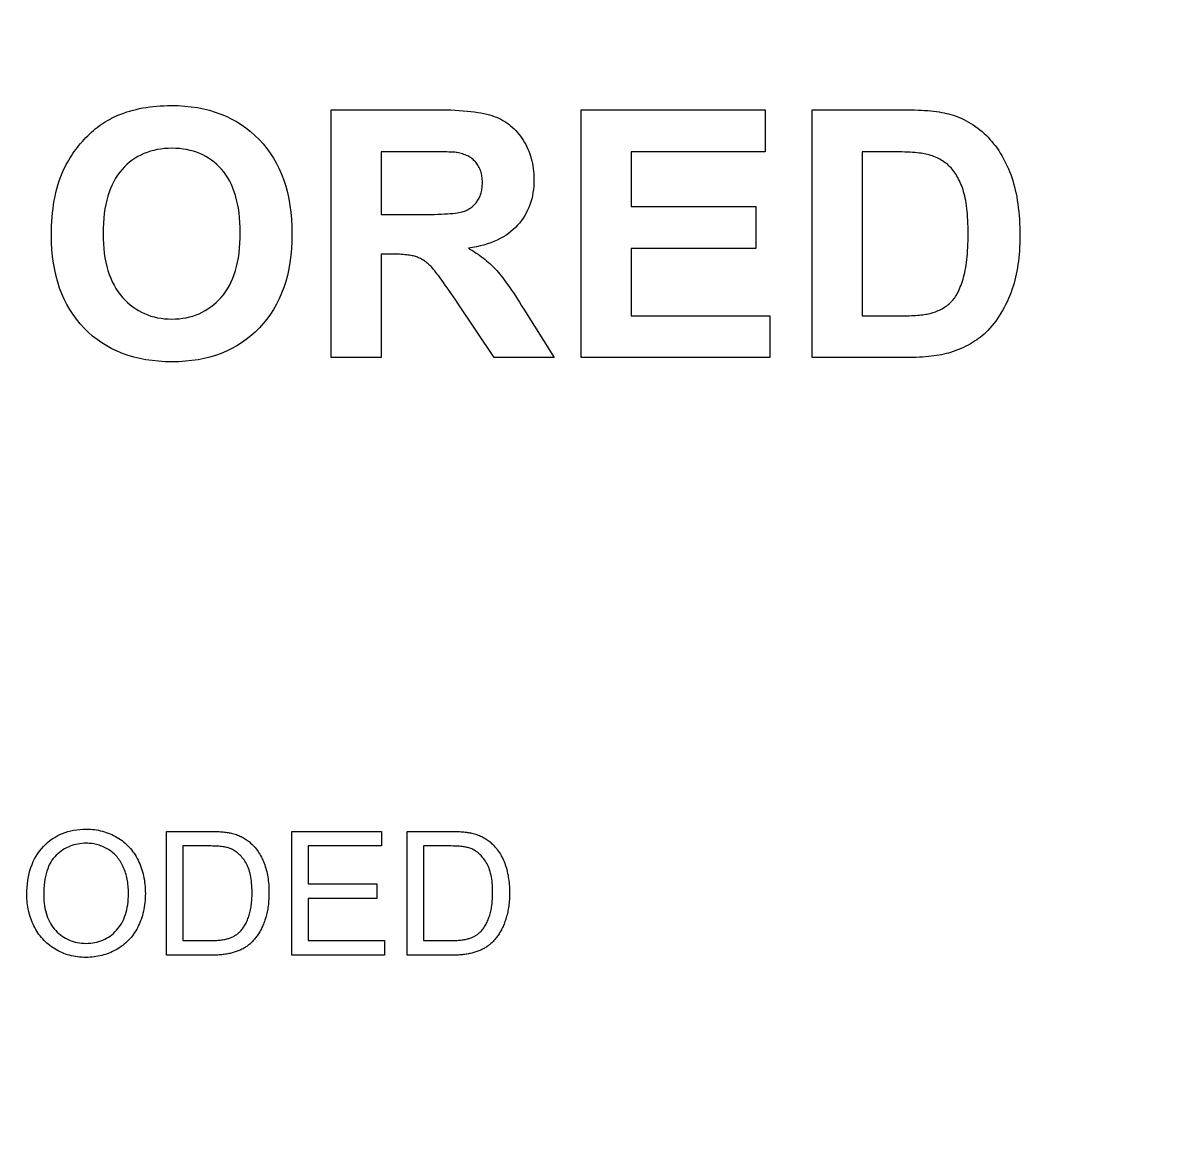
# Model space of a CAD drawing. Header units: millimetres. Extents: x -47 to 47, y -47 to 53.
# Drawn here: x 7.66 to 21.65, y -6.83 to 6.55 of the extents above; entities that cross this region are included whole.
import ezdxf

# ---------------------------------------------------------------- set-up
doc = ezdxf.new("R2010")
doc.units = ezdxf.units.MM
for name, color, linetype in [('GROOVE_REFERENCE_DO_NOT_MARK', 9, 'CONTINUOUS'), ('LASER_MARK', 1, 'CONTINUOUS'), ('PART_OUTLINE_REFERENCE_DO_NOT_MARK', 8, 'CONTINUOUS')]:
    doc.layers.add(name, color=color, linetype=linetype)

msp = doc.modelspace()

# ---------------------------------------------------------------- linework, layer by layer
at = {"layer": 'GROOVE_REFERENCE_DO_NOT_MARK'}
for radius in [35.55, 31.95]:
    msp.add_circle((0, 0), radius, dxfattribs=at)
at = {"layer": 'LASER_MARK'}
for points in [[(8.00625, 3.981543), (8.006787, 4.038388), (8.008397, 4.09408), (8.011081, 4.148618), (8.014838, 4.202002), (8.019668, 4.254233), (8.025572, 4.30531), (8.03255, 4.355234), (8.040601, 4.404004), (8.049725, 4.45162), (8.059923, 4.498083), (8.071194, 4.543393), (8.083539, 4.587549), (8.096957, 4.630551), (8.111449, 4.6724), (8.127014, 4.713095), (8.143652, 4.752637), (8.156762, 4.781163), (8.170457, 4.809322), (8.184736, 4.837111), (8.1996, 4.864532), (8.215049, 4.891585), (8.231083, 4.918269), (8.247701, 4.944585), (8.264905, 4.970532), (8.282693, 4.996111), (8.301066, 5.021321), (8.320024, 5.046163), (8.339566, 5.070636), (8.359693, 5.094741), (8.380405, 5.118477), (8.401702, 5.141845), (8.423584, 5.164844), (8.44589, 5.18729), (8.468461, 5.209), (8.491296, 5.229972), (8.514395, 5.250208), (8.537759, 5.269706), (8.561387, 5.288467), (8.585279, 5.306492), (8.609436, 5.323779), (8.633857, 5.34033), (8.658543, 5.356143), (8.683492, 5.37122), (8.708707, 5.385559), (8.734185, 5.399162), (8.759928, 5.412027), (8.785935, 5.424155), (8.812207, 5.435547), (8.847663, 5.44995), (8.883792, 5.463425), (8.920594, 5.47597), (8.958069, 5.487585), (8.996217, 5.498272), (9.035037, 5.508029), (9.074531, 5.516857), (9.114697, 5.524756), (9.155537, 5.531725), (9.197049, 5.537766), (9.239234, 5.542876), (9.282092, 5.547058), (9.325623, 5.550311), (9.369827, 5.552634), (9.414704, 5.554028), (9.460254, 5.554492), (9.542273, 5.552882), (9.622218, 5.548051), (9.700087, 5.540001), (9.775882, 5.528729), (9.849602, 5.514238), (9.921247, 5.496526), (9.990817, 5.475593), (10.058313, 5.45144), (10.123734, 5.424067), (10.18708, 5.393474), (10.248351, 5.35966), (10.307547, 5.322626), (10.364668, 5.282371), (10.419715, 5.238896), (10.472687, 5.192201), (10.523584, 5.142285), (10.571885, 5.089502), (10.617071, 5.034203), (10.65914, 4.976388), (10.698093, 4.916058), (10.733929, 4.853213), (10.76665, 4.787852), (10.796254, 4.719976), (10.822742, 4.649585), (10.846113, 4.576678), (10.866369, 4.501256), (10.883508, 4.423318), (10.897531, 4.342865), (10.908438, 4.259896), (10.916228, 4.174413), (10.920903, 4.086413), (10.922461, 3.995898), (10.920915, 3.906133), (10.916277, 3.818842), (10.908546, 3.734027), (10.897723, 3.651688), (10.883809, 3.571823), (10.866801, 3.494434), (10.846702, 3.419521), (10.823511, 3.347083), (10.797227, 3.27712), (10.767851, 3.209632), (10.735383, 3.14462), (10.699823, 3.082083), (10.661171, 3.022022), (10.619426, 2.964436), (10.574589, 2.909325), (10.52666, 2.856689), (10.476144, 2.806898), (10.423544, 2.760319), (10.368862, 2.716952), (10.312097, 2.676797), (10.253249, 2.639855), (10.192319, 2.606126), (10.129305, 2.575608), (10.064209, 2.548303), (9.99703, 2.524211), (9.927768, 2.50333), (9.856423, 2.485662), (9.782996, 2.471207), (9.707485, 2.459963), (9.629892, 2.451933), (9.550216, 2.447114), (9.468457, 2.445508), (9.385705, 2.447106), (9.305099, 2.4519), (9.226641, 2.459891), (9.15033, 2.471078), (9.076165, 2.485462), (9.004147, 2.503042), (8.934277, 2.523818), (8.866553, 2.547791), (8.800976, 2.574959), (8.737546, 2.605325), (8.676263, 2.638886), (8.617126, 2.675644), (8.560137, 2.715598), (8.505295, 2.758749), (8.452599, 2.805095), (8.402051, 2.854639), (8.354122, 2.906986), (8.309285, 2.961744), (8.26754, 3.018913), (8.228888, 3.078494), (8.193328, 3.140486), (8.16086, 3.20489), (8.131484, 3.271704), (8.1052, 3.34093), (8.082009, 3.412567), (8.061909, 3.486616), (8.044902, 3.563075), (8.030988, 3.641946), (8.020165, 3.723229), (8.012434, 3.806922), (8.007796, 3.893027)], [(11.398242, 2.496777), (11.398242, 5.503223), (12.675879, 5.503223), (12.735091, 5.502906), (12.792245, 5.501957), (12.847339, 5.500375), (12.900375, 5.49816), (12.951353, 5.495312), (13.000271, 5.491831), (13.04713, 5.487718), (13.091931, 5.482971), (13.134673, 5.477592), (13.175356, 5.47158), (13.213981, 5.464935), (13.250546, 5.457657), (13.285053, 5.449746), (13.317501, 5.441203), (13.34789, 5.432026), (13.376221, 5.422217), (13.403181, 5.411598), (13.429461, 5.399995), (13.45506, 5.387406), (13.479977, 5.373831), (13.504214, 5.359271), (13.52777, 5.343726), (13.550645, 5.327196), (13.572839, 5.30968), (13.594353, 5.291179), (13.615185, 5.271693), (13.635336, 5.251221), (13.654807, 5.229764), (13.673596, 5.207321), (13.691705, 5.183894), (13.709132, 5.15948), (13.725879, 5.134082), (13.741772, 5.107959), (13.756641, 5.081371), (13.770483, 5.054318), (13.783301, 5.026801), (13.795093, 4.998819), (13.805859, 4.970372), (13.815601, 4.941461), (13.824316, 4.912085), (13.832007, 4.882244), (13.838672, 4.851939), (13.844312, 4.82117), (13.848926, 4.789935), (13.852515, 4.758236), (13.855078, 4.726073), (13.856616, 4.693444), (13.857129, 4.660352), (13.856352, 4.618515), (13.854021, 4.577599), (13.850135, 4.537605), (13.844696, 4.498532), (13.837703, 4.46038), (13.829155, 4.42315), (13.819053, 4.386841), (13.807397, 4.351453), (13.794188, 4.316986), (13.779424, 4.28344), (13.763105, 4.250816), (13.745233, 4.219113), (13.725807, 4.188331), (13.704826, 4.158471), (13.682292, 4.129532), (13.658203, 4.101514), (13.632568, 4.074593), (13.605396, 4.048946), (13.576685, 4.024573), (13.546436, 4.001474), (13.514648, 3.979648), (13.481323, 3.959097), (13.44646, 3.939818), (13.410059, 3.921814), (13.372119, 3.905083), (13.332642, 3.889626), (13.291626, 3.875443), (13.249072, 3.862534), (13.20498, 3.850898), (13.159351, 3.840536), (13.112183, 3.831447), (13.063477, 3.823633), (13.087818, 3.809189), (13.111622, 3.794569), (13.134889, 3.779773), (13.15762, 3.764801), (13.179814, 3.749652), (13.201472, 3.734328), (13.222592, 3.718827), (13.243176, 3.703149), (13.263223, 3.687296), (13.282734, 3.671266), (13.301708, 3.65506), (13.320145, 3.638678), (13.338045, 3.62212), (13.355408, 3.605385), (13.372235, 3.588474), (13.388525, 3.571387), (13.404896, 3.553378), (13.421963, 3.533704), (13.439727, 3.512363), (13.458188, 3.489355), (13.477346, 3.464682), (13.497201, 3.438342), (13.517753, 3.410336), (13.539001, 3.380664), (13.560947, 3.349326), (13.58359, 3.316321), (13.60693, 3.28165), (13.630966, 3.245312), (13.6557, 3.207309), (13.68113, 3.167639), (13.707258, 3.126303), (13.734082, 3.083301), (14.101172, 2.496777), (13.375195, 2.496777), (12.936328, 3.150977), (12.907681, 3.193799), (12.880188, 3.234594), (12.853848, 3.273363), (12.828662, 3.310104), (12.80463, 3.344819), (12.78175, 3.377508), (12.760025, 3.408169), (12.739453, 3.436804), (12.720035, 3.463412), (12.70177, 3.487994), (12.684659, 3.510548), (12.668701, 3.531076), (12.653897, 3.549577), (12.640247, 3.566051), (12.62775, 3.580499), (12.616406, 3.59292), (12.6056, 3.604103), (12.594713, 3.614838), (12.583746, 3.625124), (12.572699, 3.634961), (12.561572, 3.64435), (12.550365, 3.65329), (12.539077, 3.661781), (12.52771, 3.669824), (12.516262, 3.677419), (12.504735, 3.684564), (12.493127, 3.691261), (12.481439, 3.69751), (12.469671, 3.70331), (12.457823, 3.708661), (12.445895, 3.713564), (12.433887, 3.718018), (12.421398, 3.722115), (12.408028, 3.725948), (12.393776, 3.729517), (12.378644, 3.732822), (12.36263, 3.735862), (12.345735, 3.738638), (12.327959, 3.741149), (12.309302, 3.743396), (12.289763, 3.745379), (12.269344, 3.747097), (12.248043, 3.748551), (12.225861, 3.749741), (12.202797, 3.750666), (12.178853, 3.751327), (12.154027, 3.751723), (12.12832, 3.751855), (12.005273, 3.751855), (12.005273, 2.496777)], [(14.429297, 2.496777), (14.429297, 5.503223), (16.658496, 5.503223), (16.658496, 4.994629), (15.036328, 4.994629), (15.036328, 4.328125), (16.545703, 4.328125), (16.545703, 3.821582), (15.036328, 3.821582), (15.036328, 3.00332), (16.715918, 3.00332), (16.715918, 2.496777)], [(17.228613, 5.503223), (18.338086, 5.503223), (18.384301, 5.502998), (18.429121, 5.502325), (18.472548, 5.501204), (18.514581, 5.499634), (18.55522, 5.497615), (18.594466, 5.495148), (18.632317, 5.492232), (18.668774, 5.488867), (18.703838, 5.485054), (18.737508, 5.480792), (18.769783, 5.476082), (18.800665, 5.470923), (18.830153, 5.465315), (18.858247, 5.459259), (18.884948, 5.452754), (18.910254, 5.445801), (18.943026, 5.435587), (18.975206, 5.424428), (19.006793, 5.412323), (19.037787, 5.399274), (19.068188, 5.385279), (19.097997, 5.370338), (19.127212, 5.354453), (19.155835, 5.337622), (19.183865, 5.319846), (19.211302, 5.301125), (19.238147, 5.281458), (19.264398, 5.260846), (19.290057, 5.239289), (19.315123, 5.216786), (19.339596, 5.193338), (19.363477, 5.168945), (19.386708, 5.143731), (19.409235, 5.11782), (19.431056, 5.091212), (19.452173, 5.063907), (19.472585, 5.035905), (19.492291, 5.007206), (19.511293, 4.97781), (19.52959, 4.947717), (19.547182, 4.916928), (19.564069, 4.885441), (19.580251, 4.853257), (19.595728, 4.820377), (19.6105, 4.786799), (19.624567, 4.752525), (19.637929, 4.717553), (19.650586, 4.681885), (19.662506, 4.645343), (19.673657, 4.607752), (19.684039, 4.569112), (19.693652, 4.529422), (19.702496, 4.488683), (19.710571, 4.446894), (19.717877, 4.404056), (19.724414, 4.360168), (19.730182, 4.315232), (19.735181, 4.269245), (19.73941, 4.222209), (19.742871, 4.174124), (19.745563, 4.12499), (19.747485, 4.074805), (19.748639, 4.023572), (19.749023, 3.971289), (19.748663, 3.925291), (19.747581, 3.880093), (19.745779, 3.835697), (19.743256, 3.792102), (19.740011, 3.749308), (19.736046, 3.707315), (19.731359, 3.666123), (19.725952, 3.625732), (19.719824, 3.586143), (19.712975, 3.547354), (19.705404, 3.509367), (19.697113, 3.47218), (19.688101, 3.435795), (19.678368, 3.400211), (19.667913, 3.365427), (19.656738, 3.331445), (19.642263, 3.290918), (19.627034, 3.251369), (19.611052, 3.212796), (19.594318, 3.175201), (19.57683, 3.138584), (19.558589, 3.102943), (19.539595, 3.06828), (19.519849, 3.034595), (19.499349, 3.001886), (19.478096, 2.970155), (19.45609, 2.939402), (19.433331, 2.909625), (19.409819, 2.880826), (19.385555, 2.853004), (19.360537, 2.82616), (19.334766, 2.800293), (19.314594, 2.781331), (19.293558, 2.762898), (19.271656, 2.744994), (19.248889, 2.727618), (19.225257, 2.710772), (19.20076, 2.694453), (19.175397, 2.678664), (19.14917, 2.663403), (19.122077, 2.648671), (19.094119, 2.634468), (19.065296, 2.620794), (19.035608, 2.607648), (19.005054, 2.595031), (18.973636, 2.582942), (18.941352, 2.571383), (18.908203, 2.560352), (18.882552, 2.552653), (18.855844, 2.545451), (18.828078, 2.538746), (18.799255, 2.532538), (18.769375, 2.526826), (18.738437, 2.521611), (18.706441, 2.516893), (18.673389, 2.512671), (18.639278, 2.508946), (18.604111, 2.505717), (18.567886, 2.502986), (18.530603, 2.500751), (18.492263, 2.499012), (18.452866, 2.497771), (18.412411, 2.497026), (18.370898, 2.496777), (17.228613, 2.496777)], [(8.631738, 4.002051), (8.63266, 3.939186), (8.635423, 3.878251), (8.64003, 3.819247), (8.646478, 3.762173), (8.65477, 3.707031), (8.664903, 3.653819), (8.67688, 3.602537), (8.690698, 3.553186), (8.706359, 3.505766), (8.723863, 3.460276), (8.743209, 3.416717), (8.764398, 3.375089), (8.787429, 3.335391), (8.812303, 3.297623), (8.839019, 3.261787), (8.867578, 3.227881), (8.897555, 3.19597), (8.928525, 3.166117), (8.960488, 3.138323), (8.993445, 3.112589), (9.027395, 3.088912), (9.062338, 3.067295), (9.098275, 3.047737), (9.135205, 3.030237), (9.173129, 3.014796), (9.212045, 3.001414), (9.251955, 2.99009), (9.292859, 2.980826), (9.334756, 2.97362), (9.377646, 2.968473), (9.421529, 2.965385), (9.466406, 2.964355), (9.511271, 2.965377), (9.555119, 2.968441), (9.597949, 2.973548), (9.639761, 2.980698), (9.680557, 2.98989), (9.720335, 3.001125), (9.759095, 3.014403), (9.796838, 3.029724), (9.833564, 3.047088), (9.869273, 3.066494), (9.903964, 3.087943), (9.937637, 3.111435), (9.970294, 3.13697), (10.001933, 3.164547), (10.032554, 3.194167), (10.062158, 3.22583), (10.090344, 3.259536), (10.116712, 3.295284), (10.141261, 3.333076), (10.163992, 3.37291), (10.184905, 3.414786), (10.203999, 3.458706), (10.221274, 3.504668), (10.236731, 3.552673), (10.250369, 3.602721), (10.262189, 3.654812), (10.272191, 3.708945), (10.280374, 3.765121), (10.286739, 3.82334), (10.291285, 3.883602), (10.294013, 3.945907), (10.294922, 4.010254), (10.294037, 4.073828), (10.291381, 4.135352), (10.286955, 4.194824), (10.280759, 4.252246), (10.272792, 4.307617), (10.263055, 4.360938), (10.251547, 4.412207), (10.238269, 4.461426), (10.223221, 4.508594), (10.206402, 4.553711), (10.187813, 4.596777), (10.167453, 4.637793), (10.145323, 4.676758), (10.121423, 4.713672), (10.095752, 4.748535), (10.068311, 4.781348), (10.039403, 4.812141), (10.009335, 4.840948), (9.978104, 4.867769), (9.945712, 4.892603), (9.912159, 4.91545), (9.877444, 4.93631), (9.841567, 4.955183), (9.804529, 4.97207), (9.766329, 4.986971), (9.726968, 4.999884), (9.686445, 5.010811), (9.64476, 5.019751), (9.601914, 5.026704), (9.557906, 5.031671), (9.512737, 5.034651), (9.466406, 5.035645), (9.420063, 5.034639), (9.374858, 5.031623), (9.33079, 5.026596), (9.28786, 5.019559), (9.246067, 5.01051), (9.205412, 4.999451), (9.165895, 4.986382), (9.127515, 4.971301), (9.090272, 4.95421), (9.054167, 4.935108), (9.0192, 4.913996), (8.98537, 4.890872), (8.952678, 4.865738), (8.921123, 4.838593), (8.890705, 4.809438), (8.861426, 4.778271), (8.833612, 4.745078), (8.807593, 4.709843), (8.783368, 4.672564), (8.760938, 4.633243), (8.740302, 4.591879), (8.72146, 4.548472), (8.704413, 4.503022), (8.68916, 4.45553), (8.675702, 4.405995), (8.664038, 4.354417), (8.654169, 4.300796), (8.646094, 4.245132), (8.639813, 4.187426), (8.635327, 4.127677), (8.632635, 4.065885)], [(12.005273, 4.231738), (12.454395, 4.231738), (12.507715, 4.231882), (12.558472, 4.232315), (12.606665, 4.233036), (12.652295, 4.234045), (12.695361, 4.235343), (12.735864, 4.236929), (12.773804, 4.238804), (12.80918, 4.240967), (12.841992, 4.243418), (12.872241, 4.246158), (12.899927, 4.249186), (12.925049, 4.252502), (12.947607, 4.256107), (12.967603, 4.260001), (12.985034, 4.264182), (12.999902, 4.268652), (13.013305, 4.273475), (13.026338, 4.278714), (13.039003, 4.28437), (13.0513, 4.290442), (13.063228, 4.296931), (13.074788, 4.303836), (13.085979, 4.311158), (13.096802, 4.318896), (13.107256, 4.327052), (13.117342, 4.335623), (13.127059, 4.344611), (13.136407, 4.354016), (13.145388, 4.363837), (13.153999, 4.374075), (13.162243, 4.38473), (13.170117, 4.395801), (13.177567, 4.407256), (13.184537, 4.419064), (13.191026, 4.431225), (13.197034, 4.443738), (13.202561, 4.456603), (13.207608, 4.469821), (13.212174, 4.483392), (13.21626, 4.497314), (13.219865, 4.51159), (13.222989, 4.526218), (13.225632, 4.541198), (13.227795, 4.556531), (13.229478, 4.572216), (13.230679, 4.588254), (13.2314, 4.604644), (13.231641, 4.621387), (13.231324, 4.640128), (13.230375, 4.658413), (13.228793, 4.676241), (13.226578, 4.693613), (13.22373, 4.710528), (13.220249, 4.726986), (13.216136, 4.742988), (13.211389, 4.758533), (13.20601, 4.773621), (13.199998, 4.788253), (13.193353, 4.802428), (13.186075, 4.816147), (13.178164, 4.829409), (13.169621, 4.842214), (13.160444, 4.854563), (13.150635, 4.866455), (13.140249, 4.877851), (13.129342, 4.888709), (13.117914, 4.899031), (13.105966, 4.908817), (13.093497, 4.918065), (13.080508, 4.926777), (13.066997, 4.934952), (13.052966, 4.94259), (13.038415, 4.949692), (13.023342, 4.956257), (13.007749, 4.962285), (12.991635, 4.967776), (12.975001, 4.972731), (12.957845, 4.977149), (12.940169, 4.98103), (12.921973, 4.984375), (12.911591, 4.985617), (12.898901, 4.986778), (12.883905, 4.98786), (12.866602, 4.988861), (12.846991, 4.989782), (12.825073, 4.990623), (12.800848, 4.991385), (12.774316, 4.992065), (12.745477, 4.992666), (12.714331, 4.993187), (12.680878, 4.993628), (12.645117, 4.993988), (12.60705, 4.994268), (12.566675, 4.994469), (12.523993, 4.994589), (12.479004, 4.994629), (12.005273, 4.994629)], [(17.835645, 4.994629), (17.835645, 3.00332), (18.288867, 3.00332), (18.320102, 3.003432), (18.35023, 3.003769), (18.379254, 3.00433), (18.407172, 3.005115), (18.433984, 3.006124), (18.459691, 3.007358), (18.484292, 3.008816), (18.507788, 3.010498), (18.530178, 3.012405), (18.551463, 3.014536), (18.571643, 3.016891), (18.590717, 3.01947), (18.608685, 3.022274), (18.625548, 3.025302), (18.641305, 3.028555), (18.655957, 3.032031), (18.674218, 3.036846), (18.692086, 3.042061), (18.709562, 3.047676), (18.726645, 3.053693), (18.743336, 3.060109), (18.759634, 3.066927), (18.775539, 3.074144), (18.791052, 3.081763), (18.806173, 3.089782), (18.820901, 3.098201), (18.835236, 3.107021), (18.849179, 3.116241), (18.862729, 3.125863), (18.875887, 3.135884), (18.888653, 3.146306), (18.901025, 3.157129), (18.913062, 3.168596), (18.924818, 3.180953), (18.936293, 3.194199), (18.947488, 3.208334), (18.958403, 3.223359), (18.969038, 3.239272), (18.979392, 3.256075), (18.989465, 3.273767), (18.999259, 3.292348), (19.008772, 3.311819), (19.018004, 3.332178), (19.026956, 3.353427), (19.035628, 3.375565), (19.044019, 3.398592), (19.05213, 3.422509), (19.059961, 3.447314), (19.067411, 3.473137), (19.07438, 3.500106), (19.080869, 3.52822), (19.086877, 3.55748), (19.092405, 3.587885), (19.097452, 3.619436), (19.102018, 3.652132), (19.106104, 3.685974), (19.109708, 3.720962), (19.112833, 3.757095), (19.115476, 3.794373), (19.117639, 3.832797), (19.119321, 3.872367), (19.120523, 3.913082), (19.121244, 3.954943), (19.121484, 3.997949), (19.121244, 4.040895), (19.120523, 4.082576), (19.119321, 4.122991), (19.117639, 4.16214), (19.115476, 4.200023), (19.112833, 4.236641), (19.109708, 4.271993), (19.106104, 4.306079), (19.102018, 4.3389), (19.097452, 4.370454), (19.092405, 4.400743), (19.086877, 4.429767), (19.080869, 4.457524), (19.07438, 4.484016), (19.067411, 4.509243), (19.059961, 4.533203), (19.052078, 4.55621), (19.043811, 4.578577), (19.035159, 4.600302), (19.026123, 4.621387), (19.016702, 4.64183), (19.006897, 4.661633), (18.996707, 4.680795), (18.986133, 4.699316), (18.975174, 4.717197), (18.963831, 4.734436), (18.952103, 4.751035), (18.93999, 4.766992), (18.927493, 4.782309), (18.914612, 4.796985), (18.901346, 4.81102), (18.887695, 4.824414), (18.87362, 4.837223), (18.859081, 4.849504), (18.844076, 4.861256), (18.828607, 4.872479), (18.812674, 4.883174), (18.796275, 4.89334), (18.779412, 4.902977), (18.762085, 4.912085), (18.744293, 4.920665), (18.726036, 4.928716), (18.707315, 4.936238), (18.688129, 4.943231), (18.668478, 4.949696), (18.648363, 4.955632), (18.627783, 4.961039), (18.606738, 4.965918), (18.589891, 4.969395), (18.571138, 4.972647), (18.550478, 4.975675), (18.527911, 4.978479), (18.503438, 4.981059), (18.477058, 4.983414), (18.448772, 4.985545), (18.418579, 4.987451), (18.38648, 4.989133), (18.352473, 4.990591), (18.316561, 4.991825), (18.278741, 4.992834), (18.239016, 4.99362), (18.197383, 4.99418), (18.153844, 4.994517), (18.108398, 4.994629)], [(7.706836, -4.019995), (7.707621, -3.973847), (7.709976, -3.928968), (7.713902, -3.885359), (7.719397, -3.843019), (7.726463, -3.801949), (7.735098, -3.762149), (7.745304, -3.723619), (7.75708, -3.686359), (7.770426, -3.650368), (7.785342, -3.615647), (7.801829, -3.582195), (7.819885, -3.550014), (7.839512, -3.519102), (7.860709, -3.48946), (7.883475, -3.461087), (7.907813, -3.433984), (7.933391, -3.408344), (7.959883, -3.384357), (7.987288, -3.362025), (8.015607, -3.341347), (8.044838, -3.322323), (8.074983, -3.304953), (8.106041, -3.289238), (8.138013, -3.275177), (8.170897, -3.26277), (8.204695, -3.252018), (8.239406, -3.242919), (8.275031, -3.235475), (8.311568, -3.229685), (8.349019, -3.22555), (8.387383, -3.223068), (8.42666, -3.222241), (8.452519, -3.22263), (8.478058, -3.223795), (8.503276, -3.225738), (8.528174, -3.228458), (8.552751, -3.231954), (8.577008, -3.236228), (8.600945, -3.241279), (8.624561, -3.247107), (8.647856, -3.253712), (8.670831, -3.261094), (8.693486, -3.269253), (8.71582, -3.278189), (8.737834, -3.287902), (8.759528, -3.298392), (8.780901, -3.30966), (8.801953, -3.321704), (8.822535, -3.334443), (8.842496, -3.347795), (8.861836, -3.36176), (8.880556, -3.376338), (8.898654, -3.391529), (8.916132, -3.407332), (8.932989, -3.423748), (8.949225, -3.440778), (8.96484, -3.45842), (8.979834, -3.476674), (8.994208, -3.495542), (9.007961, -3.515022), (9.021092, -3.535116), (9.033603, -3.555822), (9.045493, -3.577141), (9.056763, -3.599072), (9.067379, -3.621497), (9.077311, -3.644294), (9.086557, -3.667463), (9.095119, -3.691005), (9.102995, -3.714919), (9.110187, -3.739206), (9.116694, -3.763866), (9.122516, -3.788898), (9.127653, -3.814302), (9.132105, -3.840079), (9.135872, -3.866229), (9.138954, -3.892751), (9.141351, -3.919645), (9.143064, -3.946912), (9.144091, -3.974551), (9.144434, -4.002563), (9.144073, -4.030958), (9.142992, -4.058976), (9.141189, -4.086617), (9.138666, -4.113882), (9.135421, -4.140771), (9.131456, -4.167283), (9.12677, -4.193418), (9.121362, -4.219177), (9.115234, -4.24456), (9.108385, -4.269566), (9.100814, -4.294195), (9.092523, -4.318448), (9.083511, -4.342324), (9.073778, -4.365824), (9.063324, -4.388947), (9.052148, -4.411694), (9.040312, -4.43391), (9.027876, -4.455442), (9.014838, -4.476288), (9.001199, -4.496449), (8.98696, -4.515926), (8.97212, -4.534717), (8.956679, -4.552824), (8.940637, -4.570245), (8.923995, -4.586982), (8.906751, -4.603034), (8.888907, -4.618401), (8.870462, -4.633083), (8.851416, -4.64708), (8.83177, -4.660392), (8.811522, -4.673019), (8.790674, -4.684961), (8.769421, -4.696198), (8.74796, -4.70671), (8.726291, -4.716498), (8.704413, -4.72556), (8.682327, -4.733897), (8.660033, -4.74151), (8.63753, -4.748397), (8.614819, -4.754559), (8.5919, -4.759997), (8.568773, -4.764709), (8.545437, -4.768696), (8.521893, -4.771959), (8.498141, -4.774496), (8.474181, -4.776309), (8.450012, -4.777396), (8.425635, -4.777759), (8.399279, -4.777358), (8.373276, -4.776157), (8.347625, -4.774154), (8.322327, -4.77135), (8.297381, -4.767745), (8.272787, -4.763339), (8.248547, -4.758132), (8.224658, -4.752124), (8.201122, -4.745315), (8.177939, -4.737704), (8.155108, -4.729293), (8.132629, -4.720081), (8.110503, -4.710067), (8.08873, -4.699252), (8.067309, -4.687637), (8.04624, -4.67522), (8.025664, -4.66211), (8.005721, -4.648415), (7.986411, -4.634136), (7.967734, -4.619272), (7.949689, -4.603823), (7.932278, -4.587789), (7.915499, -4.571171), (7.899353, -4.553967), (7.88384, -4.536179), (7.86896, -4.517806), (7.854712, -4.498849), (7.841098, -4.479306), (7.828116, -4.459179), (7.815768, -4.438467), (7.804052, -4.41717), (7.792969, -4.395288), (7.782539, -4.373034), (7.772781, -4.35062), (7.763697, -4.328045), (7.755286, -4.30531), (7.747547, -4.282415), (7.740482, -4.25936), (7.734089, -4.236144), (7.728369, -4.212769), (7.723322, -4.189233), (7.718948, -4.165536), (7.715247, -4.14168), (7.712219, -4.117664), (7.709864, -4.093487), (7.708182, -4.06915), (7.707172, -4.044653)], [(9.400781, -4.752124), (9.400781, -3.248901), (9.918604, -3.248901), (9.940197, -3.248985), (9.961141, -3.249238), (9.981437, -3.249658), (10.001083, -3.250247), (10.020081, -3.251004), (10.03843, -3.251929), (10.05613, -3.253023), (10.073181, -3.254285), (10.089583, -3.255715), (10.105337, -3.257313), (10.120441, -3.259079), (10.134897, -3.261014), (10.148704, -3.263117), (10.161861, -3.265388), (10.17437, -3.267827), (10.18623, -3.270435), (10.202232, -3.27434), (10.217937, -3.278622), (10.233346, -3.28328), (10.248459, -3.288315), (10.263275, -3.293726), (10.277795, -3.299514), (10.292018, -3.305678), (10.305945, -3.312219), (10.319575, -3.319137), (10.332909, -3.326431), (10.345947, -3.334101), (10.358688, -3.342148), (10.371133, -3.350571), (10.383282, -3.359371), (10.395134, -3.368548), (10.406689, -3.378101), (10.421323, -3.39088), (10.435489, -3.404096), (10.449185, -3.417748), (10.462413, -3.431837), (10.475172, -3.446363), (10.487463, -3.461325), (10.499285, -3.476724), (10.510638, -3.49256), (10.521523, -3.508832), (10.531939, -3.525541), (10.541887, -3.542686), (10.551366, -3.560268), (10.560376, -3.578286), (10.568917, -3.596741), (10.57699, -3.615633), (10.584595, -3.634961), (10.591734, -3.654682), (10.598413, -3.674751), (10.604632, -3.695169), (10.61039, -3.715935), (10.615687, -3.737049), (10.620523, -3.758512), (10.624899, -3.780324), (10.628815, -3.802484), (10.632269, -3.824993), (10.635263, -3.84785), (10.637797, -3.871055), (10.63987, -3.894609), (10.641482, -3.918511), (10.642633, -3.942762), (10.643324, -3.967362), (10.643555, -3.99231), (10.643398, -4.013562), (10.64293, -4.034511), (10.642149, -4.055155), (10.641055, -4.075494), (10.639649, -4.09553), (10.637931, -4.11526), (10.6359, -4.134687), (10.633557, -4.153809), (10.630902, -4.172626), (10.627934, -4.191139), (10.624653, -4.209348), (10.62106, -4.227252), (10.617155, -4.244852), (10.612937, -4.262148), (10.608407, -4.279139), (10.603564, -4.295825), (10.598478, -4.312181), (10.593214, -4.328181), (10.587775, -4.343824), (10.582159, -4.359111), (10.576368, -4.374041), (10.570399, -4.388615), (10.564255, -4.402832), (10.557935, -4.416693), (10.551438, -4.430197), (10.544765, -4.443345), (10.537915, -4.456137), (10.53089, -4.468571), (10.523688, -4.48065), (10.51631, -4.492372), (10.508756, -4.503737), (10.501025, -4.514746), (10.493161, -4.525433), (10.485204, -4.535831), (10.477155, -4.54594), (10.469014, -4.555762), (10.460781, -4.565295), (10.452456, -4.574539), (10.444038, -4.583495), (10.435529, -4.592163), (10.426927, -4.600542), (10.418233, -4.608633), (10.409447, -4.616436), (10.400569, -4.62395), (10.391599, -4.631176), (10.382537, -4.638113), (10.373382, -4.644762), (10.364136, -4.651123), (10.354723, -4.657245), (10.34507, -4.663179), (10.335176, -4.668925), (10.325043, -4.674483), (10.314669, -4.679852), (10.304054, -4.685033), (10.2932, -4.690026), (10.282104, -4.69483), (10.270769, -4.699447), (10.259193, -4.703875), (10.247377, -4.708114), (10.235321, -4.712166), (10.223024, -4.716029), (10.210487, -4.719704), (10.19771, -4.723191), (10.184692, -4.726489), (10.171432, -4.729593), (10.157928, -4.732497), (10.144179, -4.735201), (10.130186, -4.737704), (10.115949, -4.740008), (10.101468, -4.74211), (10.086742, -4.744013), (10.071771, -4.745715), (10.056557, -4.747217), (10.041098, -4.748519), (10.025394, -4.749621), (10.009447, -4.750522), (9.993255, -4.751223), (9.976818, -4.751723), (9.960138, -4.752024), (9.943213, -4.752124)], [(10.921436, -4.752124), (10.921436, -3.248901), (12.00835, -3.248901), (12.00835, -3.426294), (11.120361, -3.426294), (11.120361, -3.886694), (11.951953, -3.886694), (11.951953, -4.063062), (11.120361, -4.063062), (11.120361, -4.574731), (12.043213, -4.574731), (12.043213, -4.752124)], [(12.318018, -4.752124), (12.318018, -3.248901), (12.83584, -3.248901), (12.857433, -3.248985), (12.878378, -3.249238), (12.898673, -3.249658), (12.91832, -3.250247), (12.937317, -3.251004), (12.955666, -3.251929), (12.973366, -3.253023), (12.990417, -3.254285), (13.00682, -3.255715), (13.022573, -3.257313), (13.037678, -3.259079), (13.052133, -3.261014), (13.06594, -3.263117), (13.079098, -3.265388), (13.091607, -3.267827), (13.103467, -3.270435), (13.119468, -3.27434), (13.135174, -3.278622), (13.150583, -3.28328), (13.165695, -3.288315), (13.180511, -3.293726), (13.195031, -3.299514), (13.209254, -3.305678), (13.223181, -3.312219), (13.236812, -3.319137), (13.250146, -3.326431), (13.263183, -3.334101), (13.275925, -3.342148), (13.28837, -3.350571), (13.300518, -3.359371), (13.31237, -3.368548), (13.323926, -3.378101), (13.33856, -3.39088), (13.352725, -3.404096), (13.366421, -3.417748), (13.379649, -3.431837), (13.392409, -3.446363), (13.404699, -3.461325), (13.416521, -3.476724), (13.427875, -3.49256), (13.43876, -3.508832), (13.449176, -3.525541), (13.459123, -3.542686), (13.468602, -3.560268), (13.477612, -3.578286), (13.486154, -3.596741), (13.494227, -3.615633), (13.501831, -3.634961), (13.508971, -3.654682), (13.51565, -3.674751), (13.521868, -3.695169), (13.527626, -3.715935), (13.532923, -3.737049), (13.53776, -3.758512), (13.542136, -3.780324), (13.546051, -3.802484), (13.549506, -3.824993), (13.5525, -3.84785), (13.555033, -3.871055), (13.557106, -3.894609), (13.558718, -3.918511), (13.55987, -3.942762), (13.560561, -3.967362), (13.560791, -3.99231), (13.560635, -4.013562), (13.560166, -4.034511), (13.559385, -4.055155), (13.558292, -4.075494), (13.556886, -4.09553), (13.555167, -4.11526), (13.553137, -4.134687), (13.550793, -4.153809), (13.548138, -4.172626), (13.54517, -4.191139), (13.541889, -4.209348), (13.538297, -4.227252), (13.534391, -4.244852), (13.530173, -4.262148), (13.525643, -4.279139), (13.520801, -4.295825), (13.515714, -4.312181), (13.510451, -4.328181), (13.505011, -4.343824), (13.499396, -4.359111), (13.493604, -4.374041), (13.487636, -4.388615), (13.481491, -4.402832), (13.475171, -4.416693), (13.468674, -4.430197), (13.462001, -4.443345), (13.455152, -4.456137), (13.448126, -4.468571), (13.440924, -4.48065), (13.433546, -4.492372), (13.425992, -4.503737), (13.418262, -4.514746), (13.410397, -4.525433), (13.40244, -4.535831), (13.394391, -4.54594), (13.38625, -4.555762), (13.378017, -4.565295), (13.369692, -4.574539), (13.361274, -4.583495), (13.352765, -4.592163), (13.344163, -4.600542), (13.335469, -4.608633), (13.326684, -4.616436), (13.317805, -4.62395), (13.308835, -4.631176), (13.299773, -4.638113), (13.290619, -4.644762), (13.281372, -4.651123), (13.271959, -4.657245), (13.262306, -4.663179), (13.252413, -4.668925), (13.242279, -4.674483), (13.231905, -4.679852), (13.221291, -4.685033), (13.210436, -4.690026), (13.199341, -4.69483), (13.188005, -4.699447), (13.17643, -4.703875), (13.164614, -4.708114), (13.152557, -4.712166), (13.140261, -4.716029), (13.127724, -4.719704), (13.114946, -4.723191), (13.101929, -4.726489), (13.088669, -4.729593), (13.075164, -4.732497), (13.061416, -4.735201), (13.047423, -4.737704), (13.033185, -4.740008), (13.018704, -4.74211), (13.003978, -4.744013), (12.989008, -4.745715), (12.973793, -4.747217), (12.958334, -4.748519), (12.942631, -4.749621), (12.926683, -4.750522), (12.910491, -4.751223), (12.894055, -4.751723), (12.877374, -4.752024), (12.860449, -4.752124)], [(7.911914, -4.023071), (7.912485, -4.056587), (7.914197, -4.089201), (7.917051, -4.120914), (7.921046, -4.151726), (7.926183, -4.181636), (7.932462, -4.210646), (7.939882, -4.238754), (7.948444, -4.265961), (7.958147, -4.292266), (7.968991, -4.317671), (7.980978, -4.342174), (7.994106, -4.365776), (8.008375, -4.388477), (8.023786, -4.410276), (8.040338, -4.431175), (8.058032, -4.451172), (8.076587, -4.470108), (8.095723, -4.487822), (8.11544, -4.504314), (8.135738, -4.519585), (8.156616, -4.533634), (8.178075, -4.546461), (8.200115, -4.558067), (8.222736, -4.568451), (8.245937, -4.577613), (8.269719, -4.585554), (8.294082, -4.592273), (8.319026, -4.597771), (8.344551, -4.602046), (8.370656, -4.605101), (8.397342, -4.606933), (8.424609, -4.607544), (8.452369, -4.606927), (8.479508, -4.605077), (8.506026, -4.601992), (8.531923, -4.597675), (8.557199, -4.592123), (8.581855, -4.585338), (8.605889, -4.577319), (8.629303, -4.568066), (8.652096, -4.55758), (8.674268, -4.54586), (8.695819, -4.532907), (8.71675, -4.518719), (8.737059, -4.503299), (8.756748, -4.486644), (8.775816, -4.468756), (8.794263, -4.449634), (8.811833, -4.429378), (8.828269, -4.408089), (8.843572, -4.385767), (8.857741, -4.362411), (8.870776, -4.338022), (8.882679, -4.3126), (8.893447, -4.286144), (8.903082, -4.258655), (8.911584, -4.230132), (8.918952, -4.200576), (8.925186, -4.169987), (8.930287, -4.138364), (8.934255, -4.105707), (8.937088, -4.072018), (8.938789, -4.037295), (8.939355, -4.001538), (8.939113, -3.978777), (8.938386, -3.956381), (8.937175, -3.934349), (8.935478, -3.912682), (8.933297, -3.891379), (8.930632, -3.87044), (8.927481, -3.849866), (8.923846, -3.829657), (8.919727, -3.809812), (8.915123, -3.790332), (8.910034, -3.771216), (8.90446, -3.752464), (8.898402, -3.734077), (8.891859, -3.716055), (8.884832, -3.698397), (8.877319, -3.681104), (8.869341, -3.664233), (8.860913, -3.647842), (8.852037, -3.631933), (8.842712, -3.616504), (8.832939, -3.601556), (8.822717, -3.587088), (8.812047, -3.573101), (8.800928, -3.559595), (8.78936, -3.546569), (8.777344, -3.534024), (8.764879, -3.52196), (8.751965, -3.510376), (8.738603, -3.499273), (8.724792, -3.488651), (8.710533, -3.478509), (8.695825, -3.468848), (8.680779, -3.459721), (8.665504, -3.451184), (8.650001, -3.443235), (8.63427, -3.435875), (8.61831, -3.429104), (8.602122, -3.422921), (8.585706, -3.417328), (8.569061, -3.412323), (8.552188, -3.407907), (8.535087, -3.40408), (8.517758, -3.400841), (8.5002, -3.398192), (8.482414, -3.396131), (8.464399, -3.394659), (8.446157, -3.393776), (8.427686, -3.393481), (8.401512, -3.394048), (8.375799, -3.395749), (8.350547, -3.398582), (8.325755, -3.40255), (8.301424, -3.407651), (8.277554, -3.413885), (8.254144, -3.421253), (8.231195, -3.429755), (8.208707, -3.43939), (8.186679, -3.450158), (8.165111, -3.46206), (8.144005, -3.475096), (8.123359, -3.489265), (8.103173, -3.504568), (8.083449, -3.521004), (8.064185, -3.538574), (8.045746, -3.55747), (8.028496, -3.577884), (8.012436, -3.599815), (7.997566, -3.623265), (7.983886, -3.648233), (7.971395, -3.674719), (7.960093, -3.702723), (7.949982, -3.732245), (7.94106, -3.763285), (7.933327, -3.795843), (7.926784, -3.829919), (7.921431, -3.865514), (7.917267, -3.902626), (7.914293, -3.941256), (7.912509, -3.981405)], [(9.599707, -4.574731), (9.920654, -4.574731), (9.938989, -4.574623), (9.956823, -4.574299), (9.974157, -4.573758), (9.99099, -4.573001), (10.007322, -4.572028), (10.023153, -4.570838), (10.038484, -4.569432), (10.053314, -4.56781), (10.067644, -4.565972), (10.081472, -4.563917), (10.0948, -4.561646), (10.107628, -4.559158), (10.119955, -4.556455), (10.131781, -4.553535), (10.143106, -4.550398), (10.153931, -4.547046), (10.164371, -4.543497), (10.174543, -4.539772), (10.184446, -4.535871), (10.194081, -4.531793), (10.203448, -4.527539), (10.212546, -4.523109), (10.221376, -4.518503), (10.229938, -4.513721), (10.238231, -4.508762), (10.246256, -4.503627), (10.254012, -4.498316), (10.261501, -4.492828), (10.26872, -4.487165), (10.275672, -4.481325), (10.282355, -4.475309), (10.28877, -4.469116), (10.297491, -4.460082), (10.305969, -4.450667), (10.314202, -4.440872), (10.322191, -4.430696), (10.329935, -4.42014), (10.337436, -4.409203), (10.344691, -4.397886), (10.351703, -4.386188), (10.35847, -4.374109), (10.364993, -4.36165), (10.371271, -4.348811), (10.377306, -4.335591), (10.383095, -4.321991), (10.388641, -4.30801), (10.393942, -4.293648), (10.398999, -4.278906), (10.40378, -4.263776), (10.408252, -4.248249), (10.412415, -4.232325), (10.41627, -4.216005), (10.419817, -4.199288), (10.423056, -4.182175), (10.425986, -4.164665), (10.428607, -4.146759), (10.43092, -4.128456), (10.432925, -4.109757), (10.434621, -4.090661), (10.436009, -4.071169), (10.437089, -4.05128), (10.43786, -4.030994), (10.438322, -4.010312), (10.438477, -3.989233), (10.438174, -3.96018), (10.437267, -3.93198), (10.435755, -3.904633), (10.433638, -3.878139), (10.430916, -3.852498), (10.42759, -3.82771), (10.423658, -3.803776), (10.419122, -3.780695), (10.413981, -3.758466), (10.408236, -3.737091), (10.401885, -3.71657), (10.39493, -3.696901), (10.387369, -3.678085), (10.379204, -3.660123), (10.370434, -3.643014), (10.36106, -3.626758), (10.351252, -3.611255), (10.341185, -3.596405), (10.330857, -3.582207), (10.320268, -3.568663), (10.30942, -3.555772), (10.29831, -3.543533), (10.286941, -3.531947), (10.275311, -3.521014), (10.263421, -3.510734), (10.251271, -3.501107), (10.23886, -3.492133), (10.226189, -3.483812), (10.213257, -3.476144), (10.200065, -3.469128), (10.186613, -3.462765), (10.1729, -3.457056), (10.162522, -3.453331), (10.151383, -3.449846), (10.139483, -3.446601), (10.126822, -3.443597), (10.1134, -3.440834), (10.099216, -3.43831), (10.084272, -3.436027), (10.068567, -3.433984), (10.052101, -3.432182), (10.034873, -3.43062), (10.016885, -3.429298), (9.998135, -3.428217), (9.978625, -3.427375), (9.958353, -3.426775), (9.937321, -3.426414), (9.915527, -3.426294), (9.599707, -3.426294)], [(12.516943, -4.574731), (12.837891, -4.574731), (12.856225, -4.574623), (12.87406, -4.574299), (12.891393, -4.573758), (12.908226, -4.573001), (12.924558, -4.572028), (12.94039, -4.570838), (12.95572, -4.569432), (12.970551, -4.56781), (12.98488, -4.565972), (12.998709, -4.563917), (13.012037, -4.561646), (13.024864, -4.559158), (13.037191, -4.556455), (13.049017, -4.553535), (13.060342, -4.550398), (13.071167, -4.547046), (13.081607, -4.543497), (13.091779, -4.539772), (13.101682, -4.535871), (13.111317, -4.531793), (13.120684, -4.527539), (13.129782, -4.523109), (13.138612, -4.518503), (13.147174, -4.513721), (13.155467, -4.508762), (13.163492, -4.503627), (13.171249, -4.498316), (13.178737, -4.492828), (13.185957, -4.487165), (13.192908, -4.481325), (13.199591, -4.475309), (13.206006, -4.469116), (13.214728, -4.460082), (13.223205, -4.450667), (13.231438, -4.440872), (13.239427, -4.430696), (13.247172, -4.42014), (13.254672, -4.409203), (13.261928, -4.397886), (13.268939, -4.386188), (13.275706, -4.374109), (13.282229, -4.36165), (13.288508, -4.348811), (13.294542, -4.335591), (13.300332, -4.321991), (13.305877, -4.30801), (13.311178, -4.293648), (13.316235, -4.278906), (13.321016, -4.263776), (13.325488, -4.248249), (13.329652, -4.232325), (13.333507, -4.216005), (13.337054, -4.199288), (13.340292, -4.182175), (13.343222, -4.164665), (13.345844, -4.146759), (13.348157, -4.128456), (13.350161, -4.109757), (13.351858, -4.090661), (13.353246, -4.071169), (13.354325, -4.05128), (13.355096, -4.030994), (13.355559, -4.010312), (13.355713, -3.989233), (13.35541, -3.96018), (13.354503, -3.93198), (13.352991, -3.904633), (13.350874, -3.878139), (13.348153, -3.852498), (13.344826, -3.82771), (13.340895, -3.803776), (13.336359, -3.780695), (13.331218, -3.758466), (13.325472, -3.737091), (13.319121, -3.71657), (13.312166, -3.696901), (13.304606, -3.678085), (13.296441, -3.660123), (13.287671, -3.643014), (13.278296, -3.626758), (13.268489, -3.611255), (13.258421, -3.596405), (13.248093, -3.582207), (13.237505, -3.568663), (13.226656, -3.555772), (13.215547, -3.543533), (13.204177, -3.531947), (13.192548, -3.521014), (13.180657, -3.510734), (13.168507, -3.501107), (13.156096, -3.492133), (13.143425, -3.483812), (13.130493, -3.476144), (13.117302, -3.469128), (13.103849, -3.462765), (13.090137, -3.457056), (13.079759, -3.453331), (13.06862, -3.449846), (13.056719, -3.446601), (13.044058, -3.443597), (13.030636, -3.440834), (13.016453, -3.43831), (13.001509, -3.436027), (12.985803, -3.433984), (12.969337, -3.432182), (12.95211, -3.43062), (12.934121, -3.429298), (12.915372, -3.428217), (12.895861, -3.427375), (12.87559, -3.426775), (12.854557, -3.426414), (12.832764, -3.426294), (12.516943, -3.426294)]]:
    msp.add_lwpolyline(points, close=True, dxfattribs=at)
at = {"layer": 'PART_OUTLINE_REFERENCE_DO_NOT_MARK'}
msp.add_circle((0, 0), 47, dxfattribs=at)

doc.saveas('drawing.dxf')
